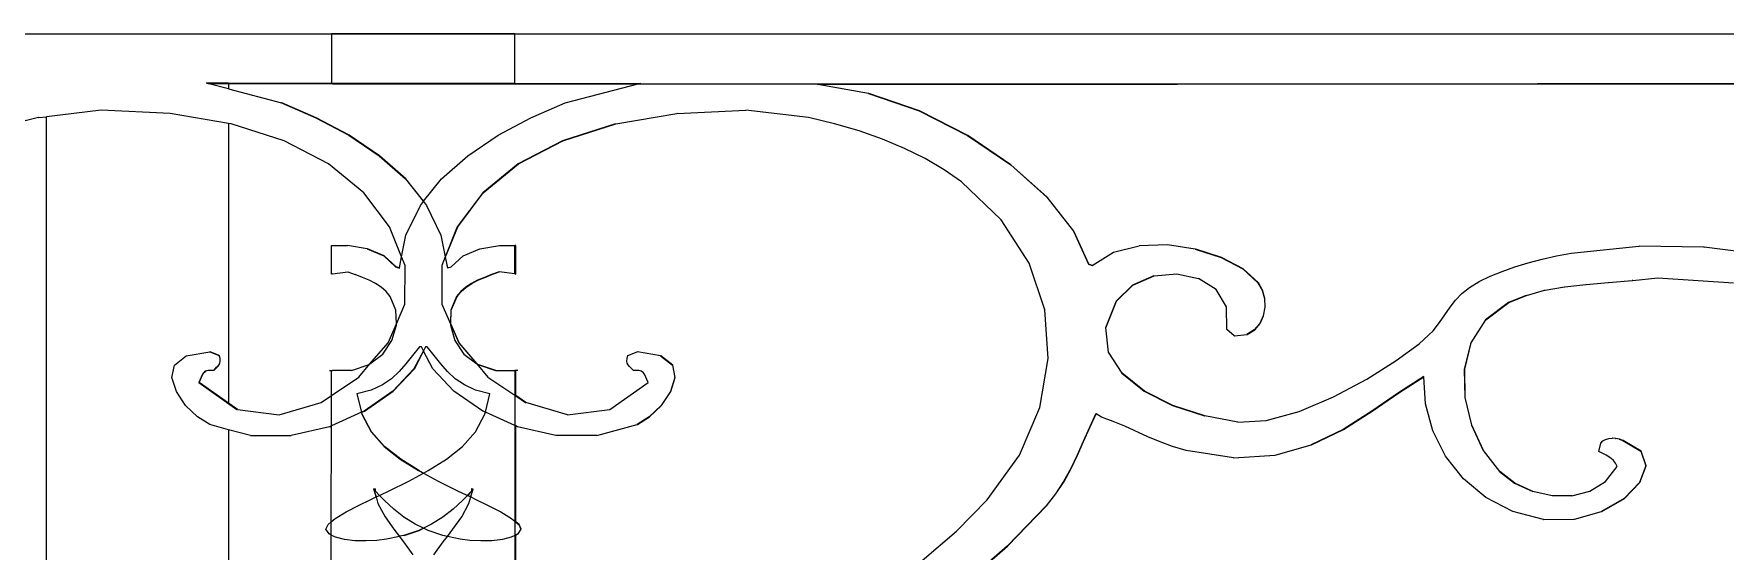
# Model space of a CAD drawing. Header units: inches. Extents: x 3672 to 10975, y -27382 to -746.
# Drawn here: x 4176.87 to 4199.63, y -26757.56 to -26750.6 of the extents above; entities that cross this region are included whole.
import ezdxf

# ---------------------------------------------------------------- set-up
doc = ezdxf.new("R2010")
doc.units = ezdxf.units.IN
doc.header["$LTSCALE"] = 17
doc.header["$MEASUREMENT"] = 0
doc.layers.add('25 BOT BAR', color=12, linetype='Continuous', lineweight=25)

# ---------------------------------------------------------------- blocks, each defined once
blk = doc.blocks.new('A$C99292ed1')
for p, q in [((104.521, 29.91), (105.029, 29.91)), ((105.029, 29.91), (107.478, 29.91)), ((107.478, 29.91), (108.862, 29.91)), ((108.862, 29.91), (108.862, 29.076)), ((111.33, 29.91), (108.862, 29.91)), ((111.33, 29.076), (111.33, 29.91)), ((111.33, 29.91), (134.467, 29.91)), ((107.181, 29.08), (107.176, 29.08)), ((107.208, 29.07), (107.181, 29.08)), ((107.478, 29.08), (107.181, 29.08)), ((107.213, 29.07), (107.208, 29.07)), ((107.478, 28.983), (107.213, 29.07)), ((107.478, 29.07), (107.213, 29.07)), ((107.478, 29.08), (107.478, 29.07)), ((108.862, 29.076), (107.478, 29.08)), ((107.478, 29.07), (107.478, 28.983)), ((108.862, 29.07), (107.478, 29.07)), ((107.478, 28.983), (108.193, 28.749)), ((108.862, 29.076), (108.862, 29.07)), ((110.103, 29.073), (108.862, 29.076)), ((108.877, 29.07), (108.862, 29.07)), ((108.877, 29.07), (110.103, 29.073)), ((108.877, 29.07), (111.33, 29.07)), ((111.33, 29.076), (110.103, 29.073)), ((111.33, 29.07), (110.103, 29.073)), ((111.33, 29.076), (111.344, 29.076)), ((111.33, 29.07), (111.33, 29.076)), ((111.33, 29.07), (111.344, 29.07)), ((111.344, 29.076), (113.025, 29.08)), ((111.344, 29.076), (111.344, 29.07)), ((111.344, 29.07), (112.993, 29.07)), ((112.009, 28.749), (112.993, 29.07)), ((112.993, 29.07), (113.025, 29.08)), ((112.993, 29.07), (125.095, 29.07)), ((115.411, 29.06), (115.406, 29.06)), ((115.411, 29.06), (125.095, 29.07)), ((116.092, 28.908), (115.411, 29.06)), ((116.092, 28.908), (116.096, 28.908)), ((116.092, 28.908), (116.774, 28.612)), ((116.778, 28.612), (116.096, 28.908)), ((125.099, 29.07), (125.095, 29.07)), ((134.467, 29.08), (125.099, 29.07)), ((125.099, 29.07), (134.467, 29.07)), ((108.193, 28.749), (108.654, 28.498)), ((108.197, 28.749), (108.193, 28.749)), ((108.658, 28.498), (108.197, 28.749)), ((111.548, 28.498), (112.009, 28.749)), ((104.919, 28.5), (104.575, 28.398)), ((104.924, 28.5), (104.919, 28.5)), ((104.924, 28.5), (105.029, 28.515)), ((105.763, 28.624), (105.029, 28.515)), ((105.029, 19.658), (105.029, 28.515)), ((106.691, 28.57), (105.763, 28.624)), ((107.478, 28.404), (106.691, 28.57)), ((108.654, 28.498), (109.097, 28.203)), ((108.658, 28.498), (108.654, 28.498)), ((109.102, 28.203), (108.658, 28.498)), ((111.105, 28.203), (111.548, 28.498)), ((112.691, 28.396), (113.511, 28.57)), ((113.515, 28.57), (113.511, 28.57)), ((113.515, 28.57), (114.439, 28.624)), ((115.282, 28.5), (114.439, 28.624)), ((115.631, 28.398), (115.282, 28.5)), ((116.774, 28.612), (116.778, 28.612)), ((116.774, 28.612), (117.421, 28.201)), ((117.426, 28.201), (116.778, 28.612)), ((107.478, 28.404), (107.478, 23.693)), ((107.515, 28.396), (107.478, 28.404)), ((108.228, 28.111), (107.515, 28.396)), ((112.687, 28.396), (111.973, 28.111)), ((111.978, 28.111), (112.691, 28.396)), ((112.687, 28.396), (112.691, 28.396)), ((115.964, 28.278), (115.631, 28.398)), ((116.28, 28.139), (115.964, 28.278)), ((108.825, 27.721), (108.228, 28.111)), ((109.097, 28.203), (109.504, 27.86)), ((109.102, 28.203), (109.097, 28.203)), ((109.509, 27.86), (109.102, 28.203)), ((110.697, 27.86), (111.105, 28.203)), ((111.973, 28.111), (111.376, 27.721)), ((111.381, 27.721), (111.978, 28.111)), ((111.973, 28.111), (111.978, 28.111)), ((116.577, 27.982), (116.28, 28.139)), ((117.421, 28.201), (117.426, 28.201)), ((117.421, 28.201), (118.004, 27.708)), ((118.008, 27.708), (117.426, 28.201)), ((109.504, 27.86), (109.858, 27.468)), ((109.509, 27.86), (109.504, 27.86)), ((109.863, 27.468), (109.509, 27.86)), ((110.343, 27.468), (110.697, 27.86)), ((116.854, 27.81), (116.577, 27.982)), ((117.109, 27.623), (116.854, 27.81)), ((109.299, 27.236), (108.825, 27.721)), ((111.376, 27.721), (110.902, 27.236)), ((110.907, 27.236), (111.381, 27.721)), ((111.376, 27.721), (111.381, 27.721)), ((117.34, 27.421), (117.109, 27.623)), ((118.004, 27.708), (118.49, 27.161)), ((118.004, 27.708), (118.008, 27.708)), ((118.495, 27.161), (118.008, 27.708)), ((109.863, 27.468), (109.858, 27.468)), ((109.858, 27.468), (110.101, 27.088)), ((110.103, 27.092), (109.863, 27.468)), ((110.103, 27.092), (110.343, 27.468)), ((117.878, 26.779), (117.34, 27.421)), ((109.644, 26.664), (109.299, 27.236)), ((110.06, 27.024), (110.101, 27.088)), ((110.101, 27.088), (110.103, 27.092)), ((110.101, 27.088), (110.141, 27.024)), ((110.902, 27.236), (110.557, 26.664)), ((110.562, 26.664), (110.907, 27.236)), ((110.902, 27.236), (110.907, 27.236)), ((118.49, 27.161), (118.849, 26.592)), ((118.49, 27.161), (118.495, 27.161)), ((118.854, 26.592), (118.495, 27.161)), ((109.865, 26.525), (110.06, 27.024)), ((110.141, 27.024), (110.336, 26.525)), ((109.807, 26.158), (109.644, 26.664)), ((110.557, 26.664), (110.398, 26.168)), ((110.399, 26.158), (110.562, 26.664)), ((110.557, 26.664), (110.562, 26.664)), ((118.252, 26.052), (117.878, 26.779)), ((109.807, 26.158), (109.865, 26.525)), ((110.336, 26.525), (110.394, 26.158)), ((118.849, 26.592), (118.854, 26.592)), ((118.849, 26.592), (119.051, 26.032)), ((119.056, 26.032), (118.854, 26.592)), ((108.862, 26.351), (108.877, 26.351)), ((108.862, 25.868), (108.862, 26.351)), ((108.877, 26.351), (109.075, 26.348)), ((109.075, 26.348), (109.079, 26.348)), ((109.342, 26.293), (109.079, 26.348)), ((109.342, 26.293), (109.347, 26.293)), ((109.342, 26.293), (109.567, 26.176)), ((109.572, 26.176), (109.347, 26.293)), ((109.567, 26.176), (109.572, 26.176)), ((109.567, 26.176), (109.727, 25.99)), ((109.732, 25.99), (109.572, 26.176)), ((110.474, 25.99), (110.634, 26.176)), ((110.634, 26.176), (110.859, 26.293)), ((110.859, 26.293), (111.127, 26.348)), ((111.127, 26.348), (111.329, 26.351)), ((111.344, 26.351), (111.329, 26.351)), ((111.33, 25.87), (111.329, 26.351)), ((111.344, 25.868), (111.344, 26.351)), ((119.102, 26.012), (119.388, 26.234)), ((119.388, 26.234), (119.734, 26.345)), ((120.116, 26.358), (119.734, 26.345)), ((120.489, 26.288), (120.116, 26.358)), ((120.489, 26.288), (120.494, 26.288)), ((120.489, 26.288), (120.838, 26.149)), ((120.843, 26.149), (120.494, 26.288)), ((125.35, 26.173), (125.548, 26.218)), ((125.548, 26.218), (126.457, 26.337)), ((126.457, 26.337), (126.462, 26.337)), ((127.332, 26.322), (126.462, 26.337)), ((127.332, 26.322), (127.337, 26.322)), ((128.155, 26.192), (127.337, 26.322)), ((109.727, 25.99), (109.732, 25.99)), ((109.727, 25.99), (109.777, 25.97)), ((109.777, 25.971), (109.732, 25.99)), ((109.777, 25.971), (109.807, 26.158)), ((109.777, 25.97), (109.777, 25.971)), ((109.854, 26.011), (109.807, 26.158)), ((109.851, 25.36), (109.854, 26.011)), ((110.394, 26.158), (110.347, 26.011)), ((110.347, 26.011), (110.35, 25.36)), ((110.398, 26.168), (110.394, 26.158)), ((110.394, 26.158), (110.424, 25.97)), ((110.399, 26.158), (110.398, 26.168)), ((110.429, 25.971), (110.399, 26.158)), ((110.424, 25.97), (110.429, 25.971)), ((110.429, 25.971), (110.474, 25.99)), ((118.462, 25.266), (118.252, 26.052)), ((119.051, 26.032), (119.101, 26.011)), ((119.051, 26.032), (119.056, 26.032)), ((119.102, 26.012), (119.056, 26.032)), ((119.101, 26.011), (119.102, 26.012)), ((120.838, 26.149), (120.843, 26.149)), ((120.838, 26.149), (121.129, 25.955)), ((121.134, 25.955), (120.843, 26.149)), ((121.129, 25.955), (121.134, 25.955)), ((121.129, 25.955), (121.332, 25.721)), ((121.337, 25.721), (121.134, 25.955)), ((124.618, 25.913), (124.789, 25.989)), ((124.789, 25.989), (124.969, 26.058)), ((124.969, 26.058), (125.157, 26.119)), ((125.157, 26.119), (125.35, 26.173)), ((108.877, 25.87), (108.862, 25.868)), ((108.877, 25.87), (109.083, 25.907)), ((109.083, 25.907), (109.183, 25.86)), ((109.28, 25.813), (109.183, 25.86)), ((109.371, 25.763), (109.28, 25.813)), ((109.455, 25.709), (109.371, 25.763)), ((110.83, 25.763), (110.746, 25.709)), ((110.751, 25.709), (110.835, 25.763)), ((110.922, 25.813), (110.83, 25.763)), ((110.835, 25.763), (110.83, 25.763)), ((110.835, 25.763), (110.926, 25.813)), ((111.018, 25.86), (110.922, 25.813)), ((110.926, 25.813), (110.922, 25.813)), ((110.926, 25.813), (111.023, 25.86)), ((111.119, 25.907), (111.018, 25.86)), ((111.023, 25.86), (111.018, 25.86)), ((111.023, 25.86), (111.122, 25.907)), ((111.122, 25.907), (111.119, 25.907)), ((111.33, 25.87), (111.122, 25.907)), ((111.33, 25.87), (111.344, 25.868)), ((119.929, 25.836), (119.644, 25.684)), ((119.648, 25.684), (119.934, 25.836)), ((119.929, 25.836), (119.934, 25.836)), ((119.934, 25.836), (120.239, 25.871)), ((120.239, 25.871), (120.532, 25.793)), ((120.769, 25.607), (120.532, 25.793)), ((121.332, 25.721), (121.337, 25.721)), ((121.332, 25.721), (121.388, 25.596)), ((121.393, 25.596), (121.337, 25.721)), ((124.179, 25.644), (124.308, 25.741)), ((124.308, 25.741), (124.457, 25.831)), ((124.457, 25.831), (124.618, 25.913)), ((125.748, 25.695), (126.047, 25.727)), ((126.047, 25.727), (126.051, 25.727)), ((126.051, 25.727), (126.37, 25.761)), ((126.375, 25.761), (126.37, 25.761)), ((126.375, 25.761), (126.713, 25.804)), ((126.713, 25.804), (127.73, 25.721)), ((109.531, 25.648), (109.455, 25.709)), ((109.598, 25.576), (109.531, 25.648)), ((109.653, 25.493), (109.598, 25.576)), ((110.604, 25.576), (110.548, 25.493)), ((110.553, 25.493), (110.609, 25.576)), ((110.67, 25.648), (110.604, 25.576)), ((110.609, 25.576), (110.604, 25.576)), ((110.609, 25.576), (110.675, 25.648)), ((110.746, 25.709), (110.67, 25.648)), ((110.675, 25.648), (110.67, 25.648)), ((110.675, 25.648), (110.751, 25.709)), ((110.751, 25.709), (110.746, 25.709)), ((119.644, 25.684), (119.423, 25.41)), ((119.428, 25.41), (119.648, 25.684)), ((119.644, 25.684), (119.648, 25.684)), ((120.909, 25.319), (120.769, 25.607)), ((121.388, 25.596), (121.393, 25.596)), ((121.388, 25.596), (121.419, 25.456)), ((121.424, 25.456), (121.393, 25.596)), ((123.991, 25.427), (124.076, 25.539)), ((124.076, 25.539), (124.179, 25.644)), ((124.94, 25.51), (124.705, 25.389)), ((124.71, 25.389), (124.945, 25.51)), ((124.94, 25.51), (124.945, 25.51)), ((124.945, 25.51), (125.19, 25.595)), ((125.19, 25.595), (125.195, 25.595)), ((125.195, 25.595), (125.458, 25.654)), ((125.458, 25.654), (125.463, 25.654)), ((125.463, 25.654), (125.743, 25.695)), ((125.743, 25.695), (125.748, 25.695)), ((109.73, 25.263), (109.653, 25.493)), ((109.737, 25.031), (109.851, 25.36)), ((110.35, 25.36), (110.465, 25.031)), ((110.548, 25.493), (110.471, 25.263)), ((110.476, 25.263), (110.553, 25.493)), ((110.553, 25.493), (110.548, 25.493)), ((118.51, 24.447), (118.462, 25.266)), ((119.423, 25.41), (119.281, 24.961)), ((119.285, 24.961), (119.428, 25.41)), ((119.423, 25.41), (119.428, 25.41)), ((120.911, 24.933), (120.909, 25.319)), ((121.424, 25.31), (121.403, 25.168)), ((121.408, 25.168), (121.429, 25.31)), ((121.419, 25.456), (121.424, 25.456)), ((121.419, 25.456), (121.424, 25.31)), ((121.429, 25.31), (121.424, 25.456)), ((121.424, 25.31), (121.429, 25.31)), ((123.773, 25.051), (123.917, 25.309)), ((123.917, 25.309), (123.991, 25.427)), ((124.705, 25.389), (124.392, 25.096)), ((124.397, 25.096), (124.71, 25.389)), ((124.705, 25.389), (124.71, 25.389)), ((109.737, 25.031), (109.73, 25.263)), ((110.471, 25.263), (110.465, 25.044)), ((110.469, 25.031), (110.465, 25.044)), ((110.465, 25.044), (110.465, 25.031)), ((110.469, 25.031), (110.476, 25.263)), ((110.476, 25.263), (110.471, 25.263)), ((121.403, 25.168), (121.356, 25.037)), ((121.361, 25.037), (121.408, 25.168)), ((121.403, 25.168), (121.408, 25.168)), ((123.688, 24.912), (123.773, 25.051)), ((124.392, 25.096), (124.197, 24.711)), ((124.202, 24.711), (124.397, 25.096)), ((124.392, 25.096), (124.397, 25.096)), ((109.626, 24.711), (109.737, 25.031)), ((109.678, 24.753), (109.738, 25.008)), ((109.738, 25.008), (109.737, 25.031)), ((110.465, 25.031), (110.464, 25.008)), ((110.464, 25.008), (110.523, 24.753)), ((110.465, 25.031), (110.469, 25.018)), ((110.58, 24.711), (110.469, 25.031)), ((110.469, 25.018), (110.469, 25.031)), ((110.469, 25.018), (110.576, 24.711)), ((119.281, 24.961), (119.317, 24.556)), ((119.281, 24.961), (119.285, 24.961)), ((119.322, 24.556), (119.285, 24.961)), ((121.01, 24.829), (120.911, 24.933)), ((121.01, 24.829), (121.015, 24.829)), ((121.015, 24.829), (121.184, 24.85)), ((121.283, 24.928), (121.184, 24.85)), ((121.184, 24.85), (121.188, 24.85)), ((121.188, 24.85), (121.288, 24.928)), ((121.356, 25.037), (121.283, 24.928)), ((121.283, 24.928), (121.288, 24.928)), ((121.288, 24.928), (121.361, 25.037)), ((121.356, 25.037), (121.361, 25.037)), ((123.502, 24.694), (123.688, 24.912)), ((109.382, 24.355), (109.626, 24.711)), ((109.555, 24.523), (109.678, 24.753)), ((110.05, 24.642), (109.955, 24.499)), ((110.075, 24.642), (110.05, 24.642)), ((110.101, 24.579), (110.075, 24.642)), ((110.127, 24.642), (110.101, 24.579)), ((110.152, 24.642), (110.127, 24.642)), ((110.247, 24.499), (110.152, 24.642)), ((110.523, 24.753), (110.646, 24.523)), ((110.576, 24.711), (110.58, 24.711)), ((110.576, 24.711), (110.81, 24.369)), ((110.825, 24.355), (110.58, 24.711)), ((123.193, 24.411), (123.502, 24.694)), ((124.197, 24.711), (124.109, 24.266)), ((124.114, 24.266), (124.202, 24.711)), ((124.197, 24.711), (124.202, 24.711)), ((106.75, 24.336), (106.91, 24.491)), ((106.91, 24.491), (107.226, 24.559)), ((107.227, 24.559), (107.226, 24.559)), ((107.23, 24.559), (107.227, 24.559)), ((107.227, 24.559), (107.35, 24.497)), ((107.354, 24.497), (107.23, 24.559)), ((107.357, 24.37), (107.346, 24.34)), ((107.354, 24.497), (107.35, 24.497)), ((107.35, 24.497), (107.359, 24.445)), ((107.351, 24.34), (107.362, 24.37)), ((107.364, 24.445), (107.354, 24.497)), ((107.362, 24.404), (107.357, 24.37)), ((107.362, 24.37), (107.357, 24.37)), ((107.364, 24.445), (107.359, 24.445)), ((107.359, 24.445), (107.362, 24.404)), ((107.362, 24.37), (107.367, 24.404)), ((107.367, 24.404), (107.362, 24.404)), ((107.367, 24.404), (107.364, 24.445)), ((109.382, 24.355), (109.555, 24.523)), ((109.866, 24.36), (109.775, 24.228)), ((109.955, 24.499), (109.866, 24.36)), ((110.101, 24.579), (109.974, 24.272)), ((109.979, 24.272), (110.103, 24.573)), ((110.103, 24.573), (110.101, 24.579)), ((110.228, 24.272), (110.103, 24.573)), ((110.335, 24.36), (110.247, 24.499)), ((110.426, 24.228), (110.335, 24.36)), ((110.646, 24.523), (110.82, 24.355)), ((110.825, 24.355), (110.81, 24.369)), ((110.81, 24.369), (110.82, 24.355)), ((112.839, 24.404), (112.842, 24.445)), ((112.844, 24.37), (112.839, 24.404)), ((112.842, 24.445), (112.852, 24.497)), ((112.855, 24.34), (112.844, 24.37)), ((112.852, 24.497), (112.976, 24.559)), ((112.976, 24.559), (112.979, 24.559)), ((112.981, 24.559), (112.979, 24.559)), ((113.291, 24.491), (112.981, 24.559)), ((113.291, 24.491), (113.451, 24.336)), ((113.291, 24.491), (113.296, 24.491)), ((113.456, 24.336), (113.296, 24.491)), ((118.396, 23.624), (118.51, 24.447)), ((119.317, 24.556), (119.322, 24.556)), ((119.317, 24.556), (119.501, 24.2)), ((119.506, 24.2), (119.322, 24.556)), ((122.796, 24.101), (123.193, 24.411)), ((106.716, 24.126), (106.75, 24.336)), ((107.126, 24.186), (107.077, 24.041)), ((107.082, 24.041), (107.131, 24.186)), ((107.145, 24.21), (107.126, 24.186)), ((107.131, 24.186), (107.126, 24.186)), ((107.131, 24.186), (107.15, 24.21)), ((107.157, 24.225), (107.145, 24.21)), ((107.15, 24.21), (107.145, 24.21)), ((107.15, 24.21), (107.162, 24.225)), ((107.168, 24.235), (107.157, 24.225)), ((107.162, 24.225), (107.157, 24.225)), ((107.162, 24.225), (107.173, 24.235)), ((107.173, 24.235), (107.168, 24.235)), ((107.181, 24.24), (107.173, 24.235)), ((107.186, 24.24), (107.181, 24.24)), ((107.201, 24.243), (107.186, 24.24)), ((107.206, 24.243), (107.201, 24.243)), ((107.231, 24.245), (107.206, 24.243)), ((107.236, 24.245), (107.231, 24.245)), ((107.275, 24.248), (107.236, 24.245)), ((107.305, 24.282), (107.275, 24.248)), ((107.28, 24.248), (107.275, 24.248)), ((107.28, 24.248), (107.31, 24.282)), ((107.329, 24.312), (107.305, 24.282)), ((107.31, 24.282), (107.305, 24.282)), ((107.31, 24.282), (107.333, 24.312)), ((107.346, 24.34), (107.329, 24.312)), ((107.333, 24.312), (107.329, 24.312)), ((107.333, 24.312), (107.351, 24.34)), ((107.351, 24.34), (107.346, 24.34)), ((108.835, 24.248), (108.839, 24.248)), ((108.839, 24.248), (108.862, 24.248)), ((108.862, 24.248), (108.877, 24.248)), ((108.862, 23.824), (108.862, 24.248)), ((108.862, 23.824), (109.232, 24.136)), ((109.131, 24.245), (108.877, 24.248)), ((109.131, 24.245), (109.372, 24.345)), ((109.232, 24.136), (109.382, 24.355)), ((109.372, 24.345), (109.382, 24.355)), ((109.775, 24.228), (109.673, 24.107)), ((109.974, 24.272), (109.69, 23.899)), ((109.695, 23.899), (109.979, 24.272)), ((109.979, 24.272), (109.974, 24.272)), ((110.511, 23.899), (110.228, 24.272)), ((110.529, 24.107), (110.426, 24.228)), ((110.82, 24.355), (110.83, 24.345)), ((110.82, 24.355), (110.97, 24.136)), ((110.834, 24.345), (110.825, 24.355)), ((110.83, 24.345), (110.825, 24.355)), ((110.832, 24.345), (110.83, 24.345)), ((110.834, 24.345), (110.832, 24.345)), ((110.832, 24.345), (111.071, 24.245)), ((111.075, 24.245), (110.834, 24.345)), ((110.97, 24.136), (111.33, 23.832)), ((111.071, 24.245), (111.075, 24.245)), ((111.075, 24.245), (111.33, 24.248)), ((111.344, 24.248), (111.33, 24.248)), ((111.33, 24.248), (111.33, 23.837)), ((111.367, 24.248), (111.344, 24.248)), ((111.344, 23.824), (111.344, 24.248)), ((111.372, 24.248), (111.367, 24.248)), ((112.873, 24.312), (112.855, 24.34)), ((112.897, 24.282), (112.873, 24.312)), ((112.926, 24.248), (112.897, 24.282)), ((112.971, 24.245), (112.926, 24.248)), ((113, 24.243), (112.971, 24.245)), ((113.02, 24.24), (113, 24.243)), ((113.033, 24.235), (113.02, 24.24)), ((113.044, 24.225), (113.033, 24.235)), ((113.057, 24.21), (113.044, 24.225)), ((113.075, 24.186), (113.057, 24.21)), ((113.125, 24.041), (113.075, 24.186)), ((113.451, 24.336), (113.486, 24.126)), ((113.451, 24.336), (113.456, 24.336)), ((113.491, 24.126), (113.456, 24.336)), ((119.501, 24.2), (119.799, 23.899)), ((119.501, 24.2), (119.506, 24.2)), ((119.804, 23.899), (119.506, 24.2)), ((123.564, 24.145), (123.224, 23.871)), ((123.229, 23.871), (123.564, 24.141)), ((123.564, 24.141), (123.564, 24.145)), ((123.587, 23.683), (123.564, 24.141)), ((124.109, 24.266), (124.114, 24.266)), ((124.109, 24.266), (124.115, 23.793)), ((124.12, 23.793), (124.114, 24.266)), ((106.776, 23.89), (106.716, 24.126)), ((107.077, 24.041), (107.592, 23.588)), ((107.082, 24.041), (107.077, 24.041)), ((107.478, 23.693), (107.082, 24.041)), ((109.397, 23.917), (109.207, 23.854)), ((109.55, 24.002), (109.397, 23.917)), ((109.673, 24.107), (109.55, 24.002)), ((110.652, 24.002), (110.529, 24.107)), ((110.804, 23.917), (110.652, 24.002)), ((110.995, 23.854), (110.804, 23.917)), ((112.609, 23.588), (113.125, 24.041)), ((113.486, 24.126), (113.425, 23.89)), ((113.43, 23.89), (113.491, 24.126)), ((113.486, 24.126), (113.491, 24.126)), ((122.349, 23.804), (122.796, 24.101)), ((106.901, 23.659), (106.776, 23.89)), ((107.597, 23.588), (107.478, 23.693)), ((108.16, 23.502), (108.725, 23.709)), ((108.725, 23.709), (108.862, 23.824)), ((108.862, 23.314), (108.862, 23.824)), ((109.207, 23.854), (109.266, 23.542)), ((109.69, 23.899), (109.303, 23.562)), ((109.307, 23.562), (109.695, 23.899)), ((109.695, 23.899), (109.69, 23.899)), ((110.899, 23.562), (110.511, 23.899)), ((110.936, 23.542), (110.995, 23.854)), ((111.344, 23.824), (111.33, 23.837)), ((111.33, 23.837), (111.33, 23.832)), ((111.33, 23.832), (111.344, 23.82)), ((111.33, 23.832), (111.33, 23.32)), ((111.481, 23.709), (111.344, 23.824)), ((111.344, 23.82), (111.344, 23.824)), ((111.344, 23.82), (111.476, 23.709)), ((111.476, 23.709), (111.481, 23.709)), ((112.041, 23.502), (111.481, 23.709)), ((113.425, 23.89), (113.3, 23.659)), ((113.305, 23.659), (113.43, 23.89)), ((113.425, 23.89), (113.43, 23.89)), ((119.799, 23.899), (120.18, 23.658)), ((119.799, 23.899), (119.804, 23.899)), ((120.185, 23.658), (119.804, 23.899)), ((121.886, 23.558), (122.349, 23.804)), ((123.224, 23.871), (122.866, 23.561)), ((122.871, 23.561), (123.229, 23.871)), ((123.224, 23.871), (123.229, 23.871)), ((123.686, 23.23), (123.587, 23.683)), ((124.115, 23.793), (124.12, 23.793)), ((124.115, 23.793), (124.204, 23.328)), ((124.208, 23.328), (124.12, 23.793)), ((107.061, 23.465), (106.901, 23.659)), ((107.226, 23.336), (107.061, 23.465)), ((107.597, 23.588), (107.592, 23.588)), ((107.597, 23.588), (108.16, 23.502)), ((109.266, 23.542), (108.862, 23.314)), ((109.27, 23.544), (109.266, 23.542)), ((109.266, 23.539), (109.271, 23.542)), ((109.266, 23.542), (109.266, 23.539)), ((109.266, 23.539), (109.272, 23.509)), ((109.303, 23.562), (109.27, 23.544)), ((109.271, 23.542), (109.27, 23.544)), ((109.271, 23.542), (109.307, 23.562)), ((109.277, 23.509), (109.271, 23.542)), ((109.272, 23.509), (109.277, 23.509)), ((109.272, 23.509), (109.398, 23.216)), ((109.403, 23.216), (109.277, 23.509)), ((109.307, 23.562), (109.303, 23.562)), ((110.803, 23.216), (110.929, 23.509)), ((110.936, 23.542), (110.899, 23.562)), ((110.929, 23.509), (110.936, 23.542)), ((111.33, 23.32), (110.936, 23.542)), ((112.041, 23.502), (112.609, 23.588)), ((113.14, 23.465), (112.976, 23.336)), ((112.981, 23.336), (113.145, 23.465)), ((113.3, 23.659), (113.14, 23.465)), ((113.14, 23.465), (113.145, 23.465)), ((113.145, 23.465), (113.305, 23.659)), ((113.3, 23.659), (113.305, 23.659)), ((118.122, 22.823), (118.396, 23.624)), ((119.15, 23.522), (119.063, 23.285)), ((119.068, 23.285), (119.154, 23.519)), ((119.154, 23.519), (119.15, 23.522)), ((119.225, 23.46), (119.154, 23.519)), ((119.385, 23.388), (119.225, 23.46)), ((120.18, 23.658), (120.185, 23.658)), ((120.18, 23.658), (120.611, 23.482)), ((120.616, 23.482), (120.185, 23.658)), ((120.611, 23.482), (120.616, 23.482)), ((121.06, 23.377), (120.616, 23.482)), ((121.444, 23.403), (121.886, 23.558)), ((122.866, 23.561), (122.478, 23.255)), ((122.483, 23.255), (122.871, 23.561)), ((122.866, 23.561), (122.871, 23.561)), ((107.478, 23.249), (107.226, 23.336)), ((107.478, 23.249), (107.478, 17.854)), ((107.772, 23.149), (107.478, 23.249)), ((108.836, 23.3), (108.322, 23.149)), ((108.862, 23.314), (108.836, 23.3)), ((108.841, 23.3), (108.836, 23.3)), ((108.841, 23.3), (108.862, 23.312)), ((108.861, 21.701), (108.862, 23.312)), ((108.862, 23.312), (108.862, 23.314)), ((111.344, 23.312), (111.33, 23.32)), ((111.33, 23.32), (111.33, 21.716)), ((111.345, 21.701), (111.344, 23.312)), ((111.365, 23.3), (111.344, 23.312)), ((111.884, 23.149), (111.365, 23.3)), ((112.434, 23.149), (112.976, 23.336)), ((112.976, 23.336), (112.981, 23.336)), ((119.063, 23.285), (118.981, 23.051)), ((118.986, 23.051), (119.068, 23.285)), ((119.063, 23.285), (119.068, 23.285)), ((119.541, 23.306), (119.385, 23.388)), ((119.852, 23.132), (119.541, 23.306)), ((121.06, 23.377), (121.444, 23.403)), ((122.478, 23.255), (122.046, 22.995)), ((122.051, 22.995), (122.483, 23.255)), ((122.478, 23.255), (122.483, 23.255)), ((123.857, 22.804), (123.686, 23.23)), ((124.204, 23.328), (124.208, 23.328)), ((124.204, 23.328), (124.363, 22.901)), ((124.368, 22.901), (124.208, 23.328)), ((107.772, 23.149), (108.322, 23.149)), ((109.398, 23.216), (109.574, 22.967)), ((109.398, 23.216), (109.403, 23.216)), ((109.579, 22.967), (109.403, 23.216)), ((110.627, 22.967), (110.803, 23.216)), ((112.434, 23.149), (111.884, 23.149)), ((118.981, 23.051), (118.899, 22.822)), ((118.904, 22.822), (118.986, 23.051)), ((118.981, 23.051), (118.986, 23.051)), ((120.014, 23.047), (119.852, 23.132)), ((120.184, 22.968), (120.014, 23.047)), ((121.564, 22.821), (122.046, 22.995)), ((122.046, 22.995), (122.051, 22.995)), ((125.92, 22.88), (125.945, 23.025)), ((125.945, 23.025), (125.975, 23.06)), ((125.975, 23.06), (126.011, 23.086)), ((126.011, 23.086), (126.053, 23.101)), ((126.053, 23.101), (126.098, 23.106)), ((126.098, 23.106), (126.1, 23.106)), ((126.102, 23.106), (126.1, 23.106)), ((126.145, 23.102), (126.102, 23.106)), ((126.145, 23.102), (126.15, 23.102)), ((126.194, 23.089), (126.15, 23.102)), ((126.194, 23.089), (126.198, 23.089)), ((126.194, 23.089), (126.242, 23.066)), ((126.247, 23.066), (126.198, 23.089)), ((126.242, 23.066), (126.247, 23.066)), ((126.242, 23.066), (126.486, 22.889)), ((126.49, 22.889), (126.247, 23.066)), ((109.574, 22.967), (109.579, 22.967)), ((109.574, 22.967), (109.79, 22.752)), ((109.795, 22.752), (109.579, 22.967)), ((110.412, 22.752), (110.627, 22.967)), ((117.687, 22.071), (118.122, 22.823)), ((118.899, 22.822), (118.812, 22.598)), ((118.817, 22.598), (118.904, 22.822)), ((118.899, 22.822), (118.904, 22.822)), ((120.365, 22.9), (120.184, 22.968)), ((121.003, 22.776), (120.365, 22.9)), ((121.003, 22.776), (121.006, 22.776)), ((121.006, 22.776), (121.008, 22.776)), ((121.008, 22.776), (121.559, 22.821)), ((121.559, 22.821), (121.564, 22.821)), ((124.096, 22.424), (123.857, 22.804)), ((124.363, 22.901), (124.368, 22.901)), ((124.363, 22.901), (124.581, 22.548)), ((124.586, 22.548), (124.368, 22.901)), ((125.973, 22.85), (125.92, 22.88)), ((126.017, 22.823), (125.973, 22.85)), ((126.055, 22.795), (126.017, 22.823)), ((126.087, 22.765), (126.055, 22.795)), ((126.115, 22.729), (126.087, 22.765)), ((126.486, 22.889), (126.49, 22.889)), ((126.486, 22.889), (126.551, 22.641)), ((126.556, 22.641), (126.49, 22.889)), ((109.79, 22.752), (109.795, 22.752)), ((109.79, 22.752), (110.035, 22.561)), ((110.04, 22.561), (109.795, 22.752)), ((110.035, 22.561), (110.04, 22.561)), ((110.035, 22.561), (110.101, 22.517)), ((110.103, 22.519), (110.04, 22.561)), ((110.103, 22.519), (110.167, 22.561)), ((110.167, 22.561), (110.412, 22.752)), ((118.812, 22.598), (118.717, 22.38)), ((118.722, 22.38), (118.817, 22.598)), ((118.812, 22.598), (118.817, 22.598)), ((124.581, 22.548), (124.586, 22.548)), ((124.581, 22.548), (124.786, 22.349)), ((124.791, 22.349), (124.586, 22.548)), ((126.011, 22.378), (126.168, 22.631)), ((126.142, 22.685), (126.115, 22.729)), ((126.168, 22.631), (126.142, 22.685)), ((126.551, 22.641), (126.466, 22.363)), ((126.47, 22.363), (126.556, 22.641)), ((126.551, 22.641), (126.556, 22.641)), ((109.631, 22.216), (109.903, 22.386)), ((109.903, 22.386), (110.101, 22.517)), ((110.101, 22.517), (110.103, 22.519)), ((110.101, 22.517), (110.298, 22.386)), ((110.298, 22.386), (110.57, 22.216)), ((118.717, 22.38), (118.608, 22.17)), ((118.613, 22.17), (118.722, 22.38)), ((118.717, 22.38), (118.722, 22.38)), ((124.398, 22.107), (124.096, 22.424)), ((124.786, 22.349), (124.791, 22.349)), ((124.786, 22.349), (125.029, 22.21)), ((125.033, 22.21), (124.791, 22.349)), ((125.8, 22.216), (126.011, 22.378)), ((126.466, 22.363), (126.258, 22.094)), ((126.263, 22.094), (126.47, 22.363)), ((126.466, 22.363), (126.47, 22.363)), ((109.394, 22.077), (109.463, 22.117)), ((109.43, 22.257), (109.435, 22.257)), ((109.43, 22.257), (109.463, 22.117)), ((109.467, 22.12), (109.435, 22.257)), ((109.435, 22.257), (109.455, 22.257)), ((109.455, 22.216), (109.455, 22.257)), ((109.509, 22.144), (109.455, 22.216)), ((109.463, 22.117), (109.467, 22.12)), ((109.463, 22.117), (109.489, 22.01)), ((109.467, 22.12), (109.509, 22.144)), ((109.509, 22.144), (109.536, 22.16)), ((109.576, 22.058), (109.509, 22.144)), ((109.536, 22.16), (109.631, 22.216)), ((110.57, 22.216), (110.665, 22.16)), ((110.692, 22.144), (110.626, 22.058)), ((110.665, 22.16), (110.692, 22.144)), ((110.693, 22.146), (110.692, 22.144)), ((110.692, 22.144), (110.695, 22.143)), ((110.747, 22.216), (110.693, 22.146)), ((110.697, 22.144), (110.693, 22.146)), ((110.695, 22.143), (110.697, 22.144)), ((110.695, 22.143), (110.738, 22.117)), ((110.697, 22.144), (110.752, 22.216)), ((110.739, 22.12), (110.697, 22.144)), ((110.713, 22.01), (110.738, 22.117)), ((110.738, 22.117), (110.739, 22.12)), ((110.738, 22.117), (110.807, 22.077)), ((110.739, 22.12), (110.772, 22.257)), ((110.747, 22.257), (110.747, 22.216)), ((110.752, 22.257), (110.747, 22.257)), ((110.752, 22.216), (110.747, 22.216)), ((110.752, 22.216), (110.752, 22.257)), ((110.752, 22.257), (110.772, 22.257)), ((118.608, 22.17), (118.481, 21.967)), ((118.486, 21.967), (118.613, 22.17)), ((118.608, 22.17), (118.613, 22.17)), ((124.76, 21.873), (124.398, 22.107)), ((125.029, 22.21), (125.033, 22.21)), ((125.291, 22.138), (125.033, 22.21)), ((125.554, 22.138), (125.291, 22.138)), ((125.554, 22.138), (125.8, 22.216)), ((126.258, 22.094), (125.955, 21.874)), ((125.96, 21.874), (126.263, 22.094)), ((126.258, 22.094), (126.263, 22.094)), ((108.915, 21.756), (109.06, 21.866)), ((109.06, 21.866), (109.227, 21.976)), ((109.227, 21.976), (109.394, 22.077)), ((109.489, 22.01), (109.584, 21.785)), ((109.702, 21.911), (109.576, 22.058)), ((109.838, 21.777), (109.702, 21.911)), ((110.5, 21.911), (110.363, 21.777)), ((110.626, 22.058), (110.5, 21.911)), ((110.617, 21.785), (110.713, 22.01)), ((110.807, 22.077), (110.974, 21.976)), ((110.974, 21.976), (111.142, 21.866)), ((111.142, 21.866), (111.286, 21.756)), ((117.274, 21.544), (117.687, 22.071)), ((118.481, 21.967), (117.958, 21.288)), ((117.962, 21.288), (118.486, 21.967)), ((118.481, 21.967), (118.486, 21.967)), ((125.176, 21.739), (124.76, 21.873)), ((125.59, 21.742), (125.955, 21.874)), ((125.955, 21.874), (125.96, 21.874)), ((108.788, 21.573), (108.817, 21.655)), ((108.817, 21.655), (108.861, 21.701)), ((108.861, 21.701), (108.915, 21.756)), ((108.861, 21.477), (108.861, 21.701)), ((109.584, 21.785), (109.704, 21.573)), ((109.99, 21.658), (109.838, 21.777)), ((110.101, 21.593), (109.99, 21.658)), ((110.211, 21.658), (110.101, 21.593)), ((110.363, 21.777), (110.211, 21.658)), ((110.497, 21.573), (110.617, 21.785)), ((111.286, 21.756), (111.331, 21.711)), ((111.345, 21.701), (111.33, 21.716)), ((111.33, 21.716), (111.331, 21.711)), ((111.331, 21.711), (111.345, 21.696)), ((111.331, 21.711), (111.331, 21.471)), ((111.39, 21.655), (111.345, 21.701)), ((111.345, 21.696), (111.345, 21.701)), ((111.345, 21.696), (111.385, 21.655)), ((111.385, 21.655), (111.39, 21.655)), ((111.385, 21.655), (111.414, 21.573)), ((111.418, 21.573), (111.39, 21.655)), ((125.176, 21.739), (125.181, 21.739)), ((125.181, 21.739), (125.585, 21.742)), ((125.585, 21.742), (125.59, 21.742)), ((108.831, 21.496), (108.788, 21.573)), ((108.861, 21.477), (108.831, 21.496)), ((108.919, 21.44), (108.861, 21.477)), ((108.861, 18.931), (108.861, 21.477)), ((109.039, 21.402), (108.919, 21.44)), ((109.179, 21.382), (109.039, 21.402)), ((109.606, 21.407), (109.475, 21.387)), ((109.778, 21.453), (109.606, 21.407)), ((109.704, 21.573), (109.778, 21.453)), ((109.778, 21.453), (109.781, 21.456)), ((109.778, 21.453), (109.834, 21.363)), ((109.838, 21.471), (109.781, 21.456)), ((109.838, 21.363), (109.781, 21.456)), ((110.038, 21.556), (109.838, 21.471)), ((109.843, 21.471), (109.838, 21.471)), ((109.843, 21.471), (110.043, 21.556)), ((110.101, 21.593), (110.038, 21.556)), ((110.043, 21.556), (110.038, 21.556)), ((110.043, 21.556), (110.103, 21.591)), ((110.103, 21.591), (110.101, 21.593)), ((110.163, 21.556), (110.103, 21.591)), ((110.363, 21.471), (110.163, 21.556)), ((110.424, 21.455), (110.363, 21.471)), ((110.368, 21.363), (110.424, 21.455)), ((110.424, 21.455), (110.497, 21.573)), ((110.595, 21.407), (110.424, 21.455)), ((110.727, 21.387), (110.595, 21.407)), ((111.163, 21.402), (111.022, 21.382)), ((111.282, 21.44), (111.163, 21.402)), ((111.331, 21.471), (111.282, 21.44)), ((111.33, 21.467), (111.345, 21.477)), ((111.331, 21.471), (111.33, 21.467)), ((111.33, 21.467), (111.332, 18.736)), ((111.345, 21.48), (111.331, 21.471)), ((111.37, 21.496), (111.345, 21.48)), ((111.345, 21.477), (111.375, 21.496)), ((111.345, 21.477), (111.345, 21.48)), ((111.346, 18.931), (111.345, 21.477)), ((111.414, 21.573), (111.37, 21.496)), ((111.37, 21.496), (111.375, 21.496)), ((111.375, 21.496), (111.418, 21.573)), ((111.414, 21.573), (111.418, 21.573)), ((116.814, 21.046), (117.274, 21.544)), ((109.328, 21.378), (109.179, 21.382)), ((109.475, 21.387), (109.328, 21.378)), ((109.834, 21.363), (109.838, 21.363)), ((109.834, 21.363), (109.96, 21.145)), ((109.965, 21.145), (109.838, 21.363)), ((110.242, 21.145), (110.368, 21.363)), ((110.873, 21.378), (110.727, 21.387)), ((111.022, 21.382), (110.873, 21.378)), ((117.958, 21.288), (117.37, 20.648)), ((117.374, 20.648), (117.962, 21.288)), ((117.958, 21.288), (117.962, 21.288))]:
    blk.add_line(p, q)

msp = doc.modelspace()

# ---------------------------------------------------------------- linework, layer by layer
at = {"layer": '25 BOT BAR'}
msp.add_line((4072.025, -26750.596), (4220.025, -26750.596), dxfattribs=at)

# ---------------------------------------------------------------- block references
at = {"layer": '25 BOT BAR', "yscale": 0.8}
msp.add_blockref('A$C99292ed1', (4072.01, -26774.524), dxfattribs=at)

doc.saveas('drawing.dxf')
